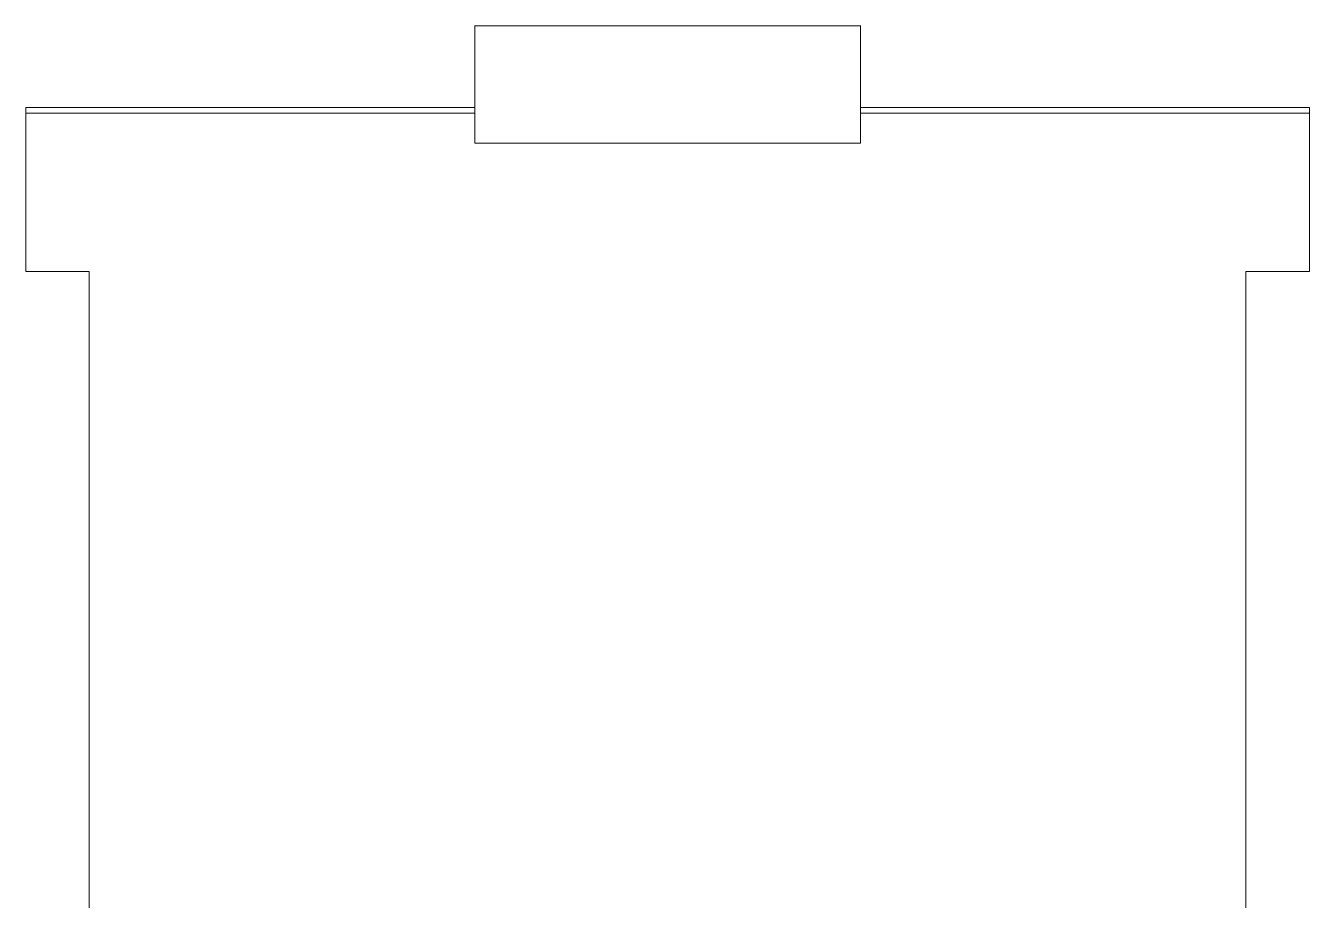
# Model space of a CAD drawing. Header units: millimetres. Extents: x 4137 to 6698, y 1400 to 3585.
# Drawn here: x 5430.4 to 5453.7, y 3343.88 to 3359.76 of the extents above; entities that cross this region are included whole.
import ezdxf

# ---------------------------------------------------------------- set-up
doc = ezdxf.new("R2010")
doc.units = ezdxf.units.MM
doc.layers.add('000-PI-Oprema', color=30, linetype='Continuous', lineweight=5)

msp = doc.modelspace()

# ---------------------------------------------------------------- linework, layer by layer
at = {"layer": '000-PI-Oprema', "color": 0, "linetype": 'ByBlock', "lineweight": 0}
for p, q in [((5445.548, 3359.756), (5438.548, 3359.756)), ((5430.398, 3355.298), (5430.398, 3358.278)), ((5438.548, 3358.278), (5430.398, 3358.278)), ((5438.548, 3358.172), (5438.548, 3358.278)), ((5445.548, 3358.278), (5445.548, 3358.172)), ((5453.698, 3358.278), (5445.548, 3358.278)), ((5453.698, 3355.298), (5453.698, 3358.278)), ((5438.548, 3358.172), (5430.398, 3358.172)), ((5438.548, 3357.629), (5438.548, 3358.172)), ((5445.548, 3358.172), (5445.548, 3357.629)), ((5453.698, 3358.172), (5445.548, 3358.172)), ((5445.548, 3357.629), (5438.548, 3357.629)), ((5431.548, 3355.298), (5430.398, 3355.298)), ((5453.698, 3355.298), (5452.548, 3355.298))]:
    msp.add_line(p, q, dxfattribs=at)
for points in [[(5438.548, 3359.762), (5438.548, 3359.267), (5438.548, 3358.773), (5438.548, 3358.278)], [(5445.548, 3358.278), (5445.548, 3358.773), (5445.548, 3359.267), (5445.548, 3359.762)]]:
    msp.add_open_spline(points, degree=3, dxfattribs=at)
for points in [[(5431.548, 3355.298), (5431.548, 3353.275), (5431.548, 3344.726), (5431.548, 3331.58), (5431.548, 3317.013), (5431.548, 3302.803), (5431.548, 3288.509), (5431.548, 3273.023), (5431.548, 3260.265), (5431.548, 3251.383), (5431.548, 3247.126), (5431.548, 3246.328)], [(5452.548, 3355.298), (5452.548, 3353.275), (5452.548, 3344.726), (5452.548, 3331.58), (5452.548, 3317.013), (5452.548, 3302.803), (5452.548, 3288.509), (5452.548, 3273.023), (5452.548, 3260.265), (5452.548, 3251.383), (5452.548, 3247.126), (5452.548, 3246.328)]]:
    msp.add_open_spline(points, degree=3, knots=[0, 0, 0, 0, 0.055935, 0.236292, 0.362833, 0.457376, 0.627551, 0.756032, 0.883059, 0.978086, 1, 1, 1, 1], dxfattribs=at)

doc.saveas('drawing.dxf')
